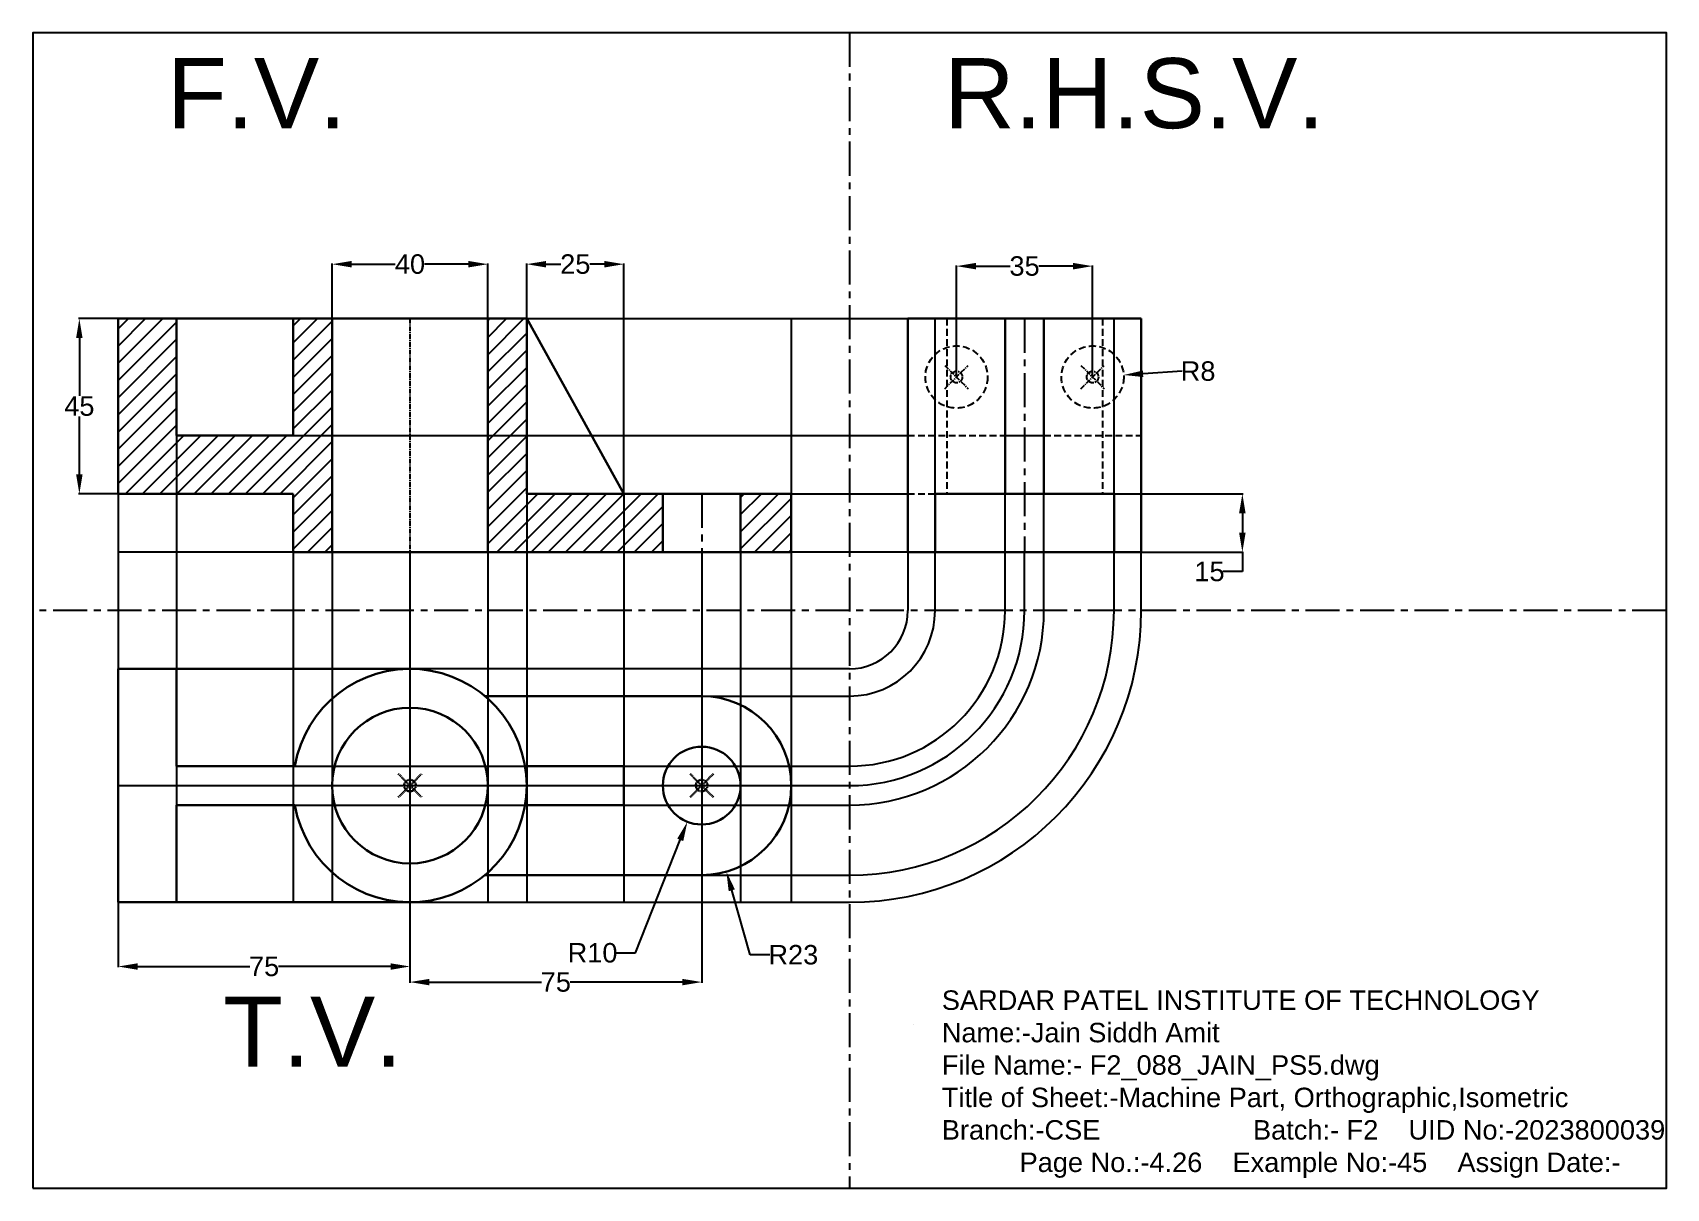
# Model space of a CAD drawing. Header units: millimetres. Extents: x -27 to 393, y 33 to 330.
import ezdxf

# ---------------------------------------------------------------- set-up
doc = ezdxf.new("R2010")
doc.units = ezdxf.units.MM
doc.header["$MEASUREMENT"] = 0
doc.header["$PDMODE"] = 35
doc.header["$PDSIZE"] = 3
doc.linetypes.add('CENTER', pattern=[2, 1.25, -0.25, 0.25, -0.25])
doc.linetypes.add('HIDDEN', pattern=[0.375, 0.25, -0.125])
for name, color, linetype in [('CENTER', 2, 'CENTER'), ('DIMENSION', 4, 'Continuous'), ('PROJECTION', 80, 'Continuous'), ('TEXT', 7, 'Continuous')]:
    doc.layers.add(name, color=color, linetype=linetype)
doc.layers.add('HIDDEN', color=7, linetype='HIDDEN', lineweight=30)
doc.layers.add('OBJECT', color=7, linetype='Continuous', lineweight=30)
doc.styles.get("Standard").update_dxf_attribs({"font": 'arial.ttf'})
doc.dimstyles.get("Standard").update_dxf_attribs({"dimtxt": 5, "dimasz": 5, "dimexe": 0.18, "dimexo": 0.0625, "dimgap": 0.09, "dimtad": 0, "dimtih": 1, "dimtoh": 1, "dimdec": 0, "dimzin": 0, "dimdsep": 46, "dimtxsty": 'Standard', "dimcen": 0.09, "dimclrd": 256, "dimclre": 256, "dimadec": 0, "dimazin": 0, "dimtfac": 1, "dimtdec": 0, "dimtofl": 0, "dimtmove": 0, "dimatfit": 3, "dimfxl": 1, "dimtolj": 1, "dimtzin": 0, "dimlwd": -1, "dimarcsym": 0})

# ---------------------------------------------------------------- blocks, each defined once
blk = doc.blocks.new('*D11')
at = {"layer": 'Defpoints', "color": 0, "transparency": 16777216}
for p in [(145.47, 136.32), (151.82, 114.21)]:
    blk.add_point(p, dxfattribs=at)
at = {"layer": 'DIMENSION', "lineweight": -2, "transparency": 16777216}
for p, q in [((145.38, 136.32), (145.56, 136.32)), ((145.47, 136.23), (145.47, 136.41))]:
    blk.add_line(p, q, dxfattribs=at)
at = {"layer": 'DIMENSION', "transparency": 16777216}
for p, q in [((157.97, 92.82), (153.2, 109.41)), ((162.97, 92.82), (157.97, 92.82))]:
    blk.add_line(p, q, dxfattribs=at)
blk.add_solid([(154, 109.64), (152.4, 109.18), (151.82, 114.21)], dxfattribs=at)
at = {"layer": 'DIMENSION', "color": 0, "transparency": 16777216, "insert": (169.03, 92.82), "char_height": 5, "attachment_point": 5}
blk.add_mtext('\\A1;R23', dxfattribs=at)
blk = doc.blocks.new('*D13')
at = {"layer": 'Defpoints', "color": 0, "transparency": 16777216}
for p in [(245.97, 269.82), (210.97, 241.32), (245.97, 241.32)]:
    blk.add_point(p, dxfattribs=at)
at = {"layer": 'DIMENSION', "lineweight": -2, "transparency": 16777216}
for p, q in [((210.97, 241.38), (210.97, 270)), ((245.97, 241.38), (245.97, 270))]:
    blk.add_line(p, q, dxfattribs=at)
at = {"layer": 'DIMENSION', "transparency": 16777216}
for p, q in [((215.97, 269.82), (224.78, 269.82)), ((240.97, 269.82), (232.16, 269.82))]:
    blk.add_line(p, q, dxfattribs=at)
for points in [[(215.97, 270.65), (215.97, 268.98), (210.97, 269.82)], [(240.97, 270.65), (240.97, 268.98), (245.97, 269.82)]]:
    blk.add_solid(points, dxfattribs=at)
at = {"layer": 'DIMENSION', "color": 0, "transparency": 16777216, "insert": (228.47, 269.82), "char_height": 5, "attachment_point": 5}
blk.add_mtext('\\A1;35', dxfattribs=at)
blk = doc.blocks.new('*D14')
at = {"layer": 'Defpoints', "color": 0, "transparency": 16777216}
for p in [(245.97, 241.32), (253.95, 241.84)]:
    blk.add_point(p, dxfattribs=at)
at = {"layer": 'DIMENSION', "lineweight": -2, "transparency": 16777216}
for p, q in [((245.88, 241.32), (246.06, 241.32)), ((245.97, 241.23), (245.97, 241.41))]:
    blk.add_line(p, q, dxfattribs=at)
at = {"layer": 'DIMENSION', "transparency": 16777216}
blk.add_line((268.97, 242.82), (258.94, 242.16), dxfattribs=at)
blk.add_solid([(258.89, 242.99), (258.99, 241.33), (253.95, 241.84)], dxfattribs=at)
at = {"layer": 'DIMENSION', "color": 0, "transparency": 16777216, "insert": (273.09, 242.82), "char_height": 5, "attachment_point": 5}
blk.add_mtext('\\A1;R8', dxfattribs=at)
blk = doc.blocks.new('*D15')
at = {"layer": 'Defpoints', "color": 0, "transparency": 16777216}
for p in [(145.47, 136.32), (141.79, 127.02)]:
    blk.add_point(p, dxfattribs=at)
at = {"layer": 'DIMENSION', "lineweight": -2, "transparency": 16777216}
for p, q in [((145.38, 136.32), (145.56, 136.32)), ((145.47, 136.23), (145.47, 136.41))]:
    blk.add_line(p, q, dxfattribs=at)
at = {"layer": 'DIMENSION', "transparency": 16777216}
for p, q in [((128.47, 93.32), (139.95, 122.37)), ((123.47, 93.32), (128.47, 93.32))]:
    blk.add_line(p, q, dxfattribs=at)
blk.add_solid([(139.18, 122.67), (140.73, 122.06), (141.79, 127.02)], dxfattribs=at)
at = {"layer": 'DIMENSION', "color": 0, "transparency": 16777216, "insert": (117.41, 93.32), "char_height": 5, "attachment_point": 5}
blk.add_mtext('\\A1;R10', dxfattribs=at)
blk = doc.blocks.new('*D18')
at = {"layer": 'Defpoints', "color": 0, "transparency": 16777216}
for p in [(-4.53, 106.32), (70.47, 106.32), (70.47, 89.82)]:
    blk.add_point(p, dxfattribs=at)
at = {"layer": 'DIMENSION', "lineweight": -2, "transparency": 16777216}
for p, q in [((-4.53, 106.25), (-4.53, 89.64)), ((70.47, 106.25), (70.47, 89.64))]:
    blk.add_line(p, q, dxfattribs=at)
at = {"layer": 'DIMENSION', "transparency": 16777216}
for p, q in [((0.47, 89.82), (29.3, 89.82)), ((65.47, 89.82), (36.64, 89.82))]:
    blk.add_line(p, q, dxfattribs=at)
for points in [[(0.47, 90.65), (0.47, 88.98), (-4.53, 89.82)], [(65.47, 90.65), (65.47, 88.98), (70.47, 89.82)]]:
    blk.add_solid(points, dxfattribs=at)
at = {"layer": 'DIMENSION', "color": 0, "transparency": 16777216, "insert": (32.97, 89.82), "char_height": 5, "attachment_point": 5}
blk.add_mtext('\\A1;75', dxfattribs=at)
blk = doc.blocks.new('*D19')
at = {"layer": 'Defpoints', "color": 0, "transparency": 16777216}
for p in [(90.47, 270.32), (50.47, 256.32), (90.47, 256.32)]:
    blk.add_point(p, dxfattribs=at)
at = {"layer": 'DIMENSION', "lineweight": -2, "transparency": 16777216}
for p, q in [((50.47, 256.38), (50.47, 270.5)), ((90.47, 256.38), (90.47, 270.5))]:
    blk.add_line(p, q, dxfattribs=at)
at = {"layer": 'DIMENSION', "transparency": 16777216}
for p, q in [((55.47, 270.32), (66.7, 270.32)), ((85.47, 270.32), (74.23, 270.32))]:
    blk.add_line(p, q, dxfattribs=at)
for points in [[(55.47, 271.15), (55.47, 269.48), (50.47, 270.32)], [(85.47, 271.15), (85.47, 269.48), (90.47, 270.32)]]:
    blk.add_solid(points, dxfattribs=at)
at = {"layer": 'DIMENSION', "color": 0, "transparency": 16777216, "insert": (70.47, 270.32), "char_height": 5, "attachment_point": 5}
blk.add_mtext('\\A1;40', dxfattribs=at)
blk = doc.blocks.new('*D20')
at = {"layer": 'Defpoints', "color": 0, "transparency": 16777216}
for p in [(125.47, 270.32), (100.47, 211.32), (125.47, 211.32)]:
    blk.add_point(p, dxfattribs=at)
at = {"layer": 'DIMENSION', "lineweight": -2, "transparency": 16777216}
for p, q in [((100.47, 211.38), (100.47, 270.5)), ((125.47, 211.38), (125.47, 270.5))]:
    blk.add_line(p, q, dxfattribs=at)
at = {"layer": 'DIMENSION', "transparency": 16777216}
for p, q in [((105.47, 270.32), (109.24, 270.32)), ((120.47, 270.32), (116.7, 270.32))]:
    blk.add_line(p, q, dxfattribs=at)
for points in [[(105.47, 271.15), (105.47, 269.48), (100.47, 270.32)], [(120.47, 271.15), (120.47, 269.48), (125.47, 270.32)]]:
    blk.add_solid(points, dxfattribs=at)
at = {"layer": 'DIMENSION', "color": 0, "transparency": 16777216, "insert": (112.97, 270.32), "char_height": 5, "attachment_point": 5}
blk.add_mtext('\\A1;25', dxfattribs=at)
blk = doc.blocks.new('*D21')
at = {"layer": 'Defpoints', "color": 0, "transparency": 16777216}
for p in [(145.47, 136.41), (70.47, 106.32), (145.47, 85.82)]:
    blk.add_point(p, dxfattribs=at)
at = {"layer": 'DIMENSION', "lineweight": -2, "transparency": 16777216}
for p, q in [((145.47, 136.34), (145.47, 85.64)), ((70.47, 106.25), (70.47, 85.64))]:
    blk.add_line(p, q, dxfattribs=at)
at = {"layer": 'DIMENSION', "transparency": 16777216}
for p, q in [((75.47, 85.82), (104.3, 85.82)), ((140.47, 85.82), (111.64, 85.82))]:
    blk.add_line(p, q, dxfattribs=at)
for points in [[(75.47, 86.65), (75.47, 84.98), (70.47, 85.82)], [(140.47, 86.65), (140.47, 84.98), (145.47, 85.82)]]:
    blk.add_solid(points, dxfattribs=at)
at = {"layer": 'DIMENSION', "color": 0, "transparency": 16777216, "insert": (107.97, 85.82), "char_height": 5, "attachment_point": 5}
blk.add_mtext('\\A1;75', dxfattribs=at)
blk = doc.blocks.new('*D22')
at = {"layer": 'Defpoints', "color": 0, "transparency": 16777216}
for p in [(-4.53, 256.32), (-14.53, 211.32), (-4.53, 211.32)]:
    blk.add_point(p, dxfattribs=at)
at = {"layer": 'DIMENSION', "lineweight": -2, "transparency": 16777216}
for p, q in [((-4.59, 256.32), (-14.71, 256.32)), ((-4.59, 211.32), (-14.71, 211.32))]:
    blk.add_line(p, q, dxfattribs=at)
at = {"layer": 'DIMENSION', "transparency": 16777216}
for p, q in [((-14.53, 251.32), (-14.53, 236.45)), ((-14.53, 216.32), (-14.53, 231.18))]:
    blk.add_line(p, q, dxfattribs=at)
for points in [[(-15.37, 251.32), (-13.7, 251.32), (-14.53, 256.32)], [(-15.37, 216.32), (-13.7, 216.32), (-14.53, 211.32)]]:
    blk.add_solid(points, dxfattribs=at)
at = {"layer": 'DIMENSION', "color": 0, "transparency": 16777216, "insert": (-14.53, 233.82), "char_height": 5, "attachment_point": 5}
blk.add_mtext('\\A1;45', dxfattribs=at)
blk = doc.blocks.new('*D23')
at = {"layer": 'Defpoints', "color": 0, "transparency": 16777216}
for p in [(251.47, 211.32), (251.47, 196.32), (284.47, 196.32)]:
    blk.add_point(p, dxfattribs=at)
at = {"layer": 'DIMENSION', "lineweight": -2, "transparency": 16777216}
for p, q in [((251.53, 211.32), (284.65, 211.32)), ((251.53, 196.32), (284.65, 196.32))]:
    blk.add_line(p, q, dxfattribs=at)
at = {"layer": 'DIMENSION', "transparency": 16777216}
for p, q in [((284.47, 206.32), (284.47, 201.32)), ((284.47, 196.32), (284.47, 191.32)), ((284.47, 191.32), (279.47, 191.32))]:
    blk.add_line(p, q, dxfattribs=at)
for points in [[(283.63, 206.32), (285.3, 206.32), (284.47, 211.32)], [(283.63, 201.32), (285.3, 201.32), (284.47, 196.32)]]:
    blk.add_solid(points, dxfattribs=at)
at = {"layer": 'DIMENSION', "color": 0, "transparency": 16777216, "insert": (276.01, 191.32), "char_height": 5, "attachment_point": 5}
blk.add_mtext('\\A1;15', dxfattribs=at)

msp = doc.modelspace()

# ---------------------------------------------------------------- hatches: boundary and pattern name
h = msp.add_hatch()
h.set_pattern_fill('ANSI31', color=256, scale=25)
h.set_pattern_definition([(45, (-26.5324, 32.8172), (-2.20971, 2.20971), [])])
h.paths.add_polyline_path([(50.47, 256.32), (40.47, 256.32), (40.47, 226.32), (10.47, 226.32), (10.47, 256.32), (-4.53, 256.32), (-4.53, 211.32), (40.47, 211.32), (40.47, 196.32), (50.47, 196.32)])
h.paths.add_polyline_path([(135.47, 211.32), (100.47, 211.32), (100.47, 256.32), (90.47, 256.32), (90.47, 196.32), (135.47, 196.32)])
h.paths.add_polyline_path([(168.47, 211.32), (155.47, 211.32), (155.47, 196.32), (168.47, 196.32)])

# ---------------------------------------------------------------- linework, layer by layer
at = {"layer": 'CENTER', "ltscale": 7}
for p, q in [((183.47, 329.82), (183.47, 32.82)), ((145.47, 211.32), (145.47, 196.32)), ((393.47, 181.32), (-26.53, 181.32))]:
    msp.add_line(p, q, dxfattribs=at)
at = {"layer": 'CENTER'}
msp.add_line((70.47, 256.32), (70.47, 196.32), dxfattribs=at)
at = {"layer": 'CENTER', "lineweight": -3, "ltscale": 7}
msp.add_line((228.47, 256.32), (228.47, 196.32), dxfattribs=at)
at = {"layer": 'CENTER'}
for p in [(210.97, 241.32), (245.97, 241.32)]:
    msp.add_point(p, dxfattribs=at)
at = {"layer": 'Defpoints'}
msp.add_lwpolyline([(-26.53, 32.82), (393.47, 32.82), (393.47, 329.82), (-26.53, 329.82)], close=True, dxfattribs=at)
at = {"layer": 'HIDDEN'}
for q in [(208.47, 256.32), (210.97, 256.32), (245.97, 256.32), (248.47, 256.32)]:
    msp.add_line((228.47, 256.32), q, dxfattribs=at)
at = {"layer": 'HIDDEN', "lineweight": -3, "ltscale": 7}
for p, q in [((208.47, 256.32), (208.47, 211.32)), ((248.47, 256.32), (248.47, 211.32)), ((198.47, 226.32), (223.47, 226.32)), ((233.47, 226.32), (258.47, 226.32)), ((198.47, 211.32), (223.47, 211.32)), ((233.47, 211.32), (258.47, 211.32))]:
    msp.add_line(p, q, dxfattribs=at)
for centre in [(210.97, 241.32), (245.97, 241.32)]:
    msp.add_circle(centre, 8, dxfattribs=at)
at = {"layer": 'HIDDEN'}
for p in [(70.47, 136.32), (145.47, 136.32)]:
    msp.add_point(p, dxfattribs=at)
at = {"layer": 'OBJECT'}
for p, q in [((-4.53, 211.32), (-4.53, 256.32)), ((-4.53, 256.32), (10.47, 256.32)), ((10.47, 256.32), (10.47, 226.32)), ((10.47, 256.32), (40.47, 256.32)), ((40.47, 226.32), (40.47, 256.32)), ((40.47, 256.32), (100.47, 256.32)), ((40.47, 256.32), (50.47, 256.32)), ((50.47, 256.32), (50.47, 196.32)), ((100.47, 256.32), (90.47, 256.32)), ((90.47, 256.32), (90.47, 196.32)), ((100.47, 256.32), (100.47, 211.32)), ((125.47, 211.32), (100.47, 256.32)), ((198.47, 256.32), (198.47, 196.32)), ((198.47, 256.32), (258.47, 256.32)), ((223.47, 211.32), (223.47, 256.32)), ((233.47, 211.32), (233.47, 256.32)), ((258.47, 256.32), (258.47, 196.32)), ((10.47, 226.32), (40.47, 226.32)), ((40.47, 211.32), (-4.53, 211.32)), ((40.47, 196.32), (40.47, 211.32)), ((100.47, 211.32), (145.47, 211.32)), ((100.47, 211.32), (125.47, 211.32)), ((145.47, 211.32), (135.47, 211.32)), ((135.47, 211.32), (135.47, 196.32)), ((145.47, 211.32), (168.47, 211.32)), ((145.47, 211.32), (155.47, 211.32)), ((155.47, 211.32), (155.47, 196.32)), ((168.47, 211.32), (168.47, 196.32)), ((205.47, 211.32), (205.47, 196.32)), ((251.47, 211.32), (205.47, 211.32)), ((251.47, 196.32), (251.47, 211.32)), ((145.47, 196.32), (40.47, 196.32)), ((168.47, 196.32), (145.47, 196.32)), ((198.47, 196.32), (205.47, 196.32)), ((205.47, 196.32), (251.47, 196.32)), ((258.47, 196.32), (251.47, 196.32)), ((-4.53, 166.32), (-4.53, 106.32)), ((-4.53, 166.32), (70.47, 166.32)), ((10.47, 166.32), (10.47, 141.32)), ((145.47, 159.32), (89.73, 159.32)), ((10.47, 141.32), (40.89, 141.32)), ((100.05, 141.32), (125.47, 141.32)), ((125.47, 141.32), (125.47, 131.32)), ((10.47, 106.32), (10.47, 131.32)), ((10.47, 131.32), (40.89, 131.32)), ((125.47, 131.32), (100.05, 131.32)), ((145.47, 113.32), (89.73, 113.32)), ((-4.53, 106.32), (70.47, 106.32))]:
    msp.add_line(p, q, dxfattribs=at)
for centre, radius in [((70.47, 136.32), 20.01), ((145.47, 136.32), 10)]:
    msp.add_circle(centre, radius, dxfattribs=at)
for centre, radius, start, end in [((70.47, 136.32), 30, 189.5941, 170.4059), ((145.47, 136.32), 23, 270, 90)]:
    msp.add_arc(centre, radius, start, end, dxfattribs=at)
at = {"layer": 'PROJECTION'}
for p, q in [((100.47, 256.32), (258.47, 256.32)), ((168.47, 256.32), (168.47, 106.32)), ((198.47, 256.32), (198.47, 181.32)), ((205.47, 181.32), (205.47, 256.32)), ((223.47, 181.32), (223.47, 256.32)), ((233.47, 181.32), (233.47, 256.32)), ((251.47, 181.32), (251.47, 256.32)), ((258.47, 181.32), (258.47, 256.32)), ((10.47, 226.32), (10.47, 106.32)), ((40.47, 226.32), (198.47, 226.32)), ((223.47, 226.32), (233.47, 226.32)), ((-4.53, 211.32), (-4.53, 106.32)), ((100.47, 211.32), (100.47, 106.32)), ((125.47, 211.32), (125.47, 106.32)), ((168.47, 211.32), (198.47, 211.32)), ((205.47, 211.32), (251.47, 211.32)), ((258.47, 196.32), (-4.53, 196.32)), ((40.47, 196.32), (40.47, 106.32)), ((50.47, 196.32), (50.47, 106.32)), ((70.47, 196.32), (70.47, 106.32)), ((90.47, 196.32), (90.47, 106.32)), ((145.47, 196.32), (145.47, 106.32)), ((155.47, 196.32), (155.47, 106.32)), ((228.47, 181.32), (228.47, 196.32)), ((183.47, 166.32), (-4.53, 166.32)), ((145.47, 159.32), (183.47, 159.32)), ((40.89, 141.32), (183.47, 141.32)), ((-4.53, 136.32), (183.47, 136.32)), ((40.89, 131.32), (183.47, 131.32)), ((145.47, 113.32), (183.47, 113.32)), ((70.47, 106.32), (183.47, 106.32)), ((200, 75), (200, 75))]:
    msp.add_line(p, q, dxfattribs=at)
for radius in [15, 40, 45, 50, 75, 22, 68]:
    msp.add_arc((183.47, 181.32), radius, 270, 0, dxfattribs=at)

# ---------------------------------------------------------------- texts
at = {"layer": 'Defpoints', "insert": (207.2, 83.68), "char_height": 5, "width": 199.8581, "attachment_point": 1}
msp.add_mtext('SARDAR PATEL INSTITUTE OF TECHNOLOGY\\PName:-Jain Siddh Amit\\PFile Name:- F2_088_JAIN_PS5.dwg\\PTitle of Sheet:-Machine Part, Orthographic,Isometric\\PBranch:-CSE^I^IBatch:- F2    UID No:-2023800039^IPage No.:-4.26    Example No:-45    Assign Date:-', dxfattribs=at)
at = {"layer": 'TEXT'}
for s, p in [('F.V.                      R.H.S.V.', (8.01, 305.27)), ('T.V.', (22.42, 64.07))]:
    msp.add_text(s, height=18, dxfattribs=at).set_placement(p)

# ---------------------------------------------------------------- dimensions: what is measured, and where the dimension line sits
at = {"layer": 'DIMENSION'}
for base, p1, p2, picture, middle in [((90.47, 270.32), (50.47, 256.32), (90.47, 256.32), '*D19', (70.47, 270.32)), ((125.47, 270.32), (100.47, 211.32), (125.47, 211.32), '*D20', (112.97, 270.32)), ((245.97, 269.82), (210.97, 241.32), (245.97, 241.32), '*D13', (228.47, 269.82)), ((145.47, 85.82), (70.47, 106.32), (145.47, 136.41), '*D21', (107.97, 85.82)), ((70.47, 89.82), (-4.53, 106.32), (70.47, 106.32), '*D18', (32.97, 89.82))]:
    dim = msp.add_linear_dim(base=base, p1=p1, p2=p2, dimstyle='Standard', dxfattribs=at)
    dim.commit()
    dim.dimension.update_dxf_attribs({"geometry": picture, "text_midpoint": middle})
for base, p1, p2, picture, middle in [((-14.53, 211.32), (-4.53, 256.32), (-4.53, 211.32), '*D22', (-14.53, 233.82)), ((284.47, 196.32), (251.47, 211.32), (251.47, 196.32), '*D23', (276.01, 191.32))]:
    dim = msp.add_linear_dim(base=base, p1=p1, p2=p2, angle=90, dimstyle='Standard', dxfattribs=at)
    dim.commit()
    dim.dimension.update_dxf_attribs({"geometry": picture, "text_midpoint": middle})
for center, mpoint, picture, middle in [((245.97, 241.32), (253.95, 241.84), '*D14', (268.97, 242.82)), ((145.47, 136.32), (141.79, 127.02), '*D15', (117.41, 93.32)), ((145.47, 136.32), (151.82, 114.21), '*D11', (169.03, 92.82))]:
    dim = msp.add_radius_dim(center=center, mpoint=mpoint, dimstyle='Standard', dxfattribs=at)
    dim.commit()
    dim.dimension.update_dxf_attribs({"geometry": picture, "text_midpoint": middle, "dimtype": 164})

doc.saveas('drawing.dxf')
